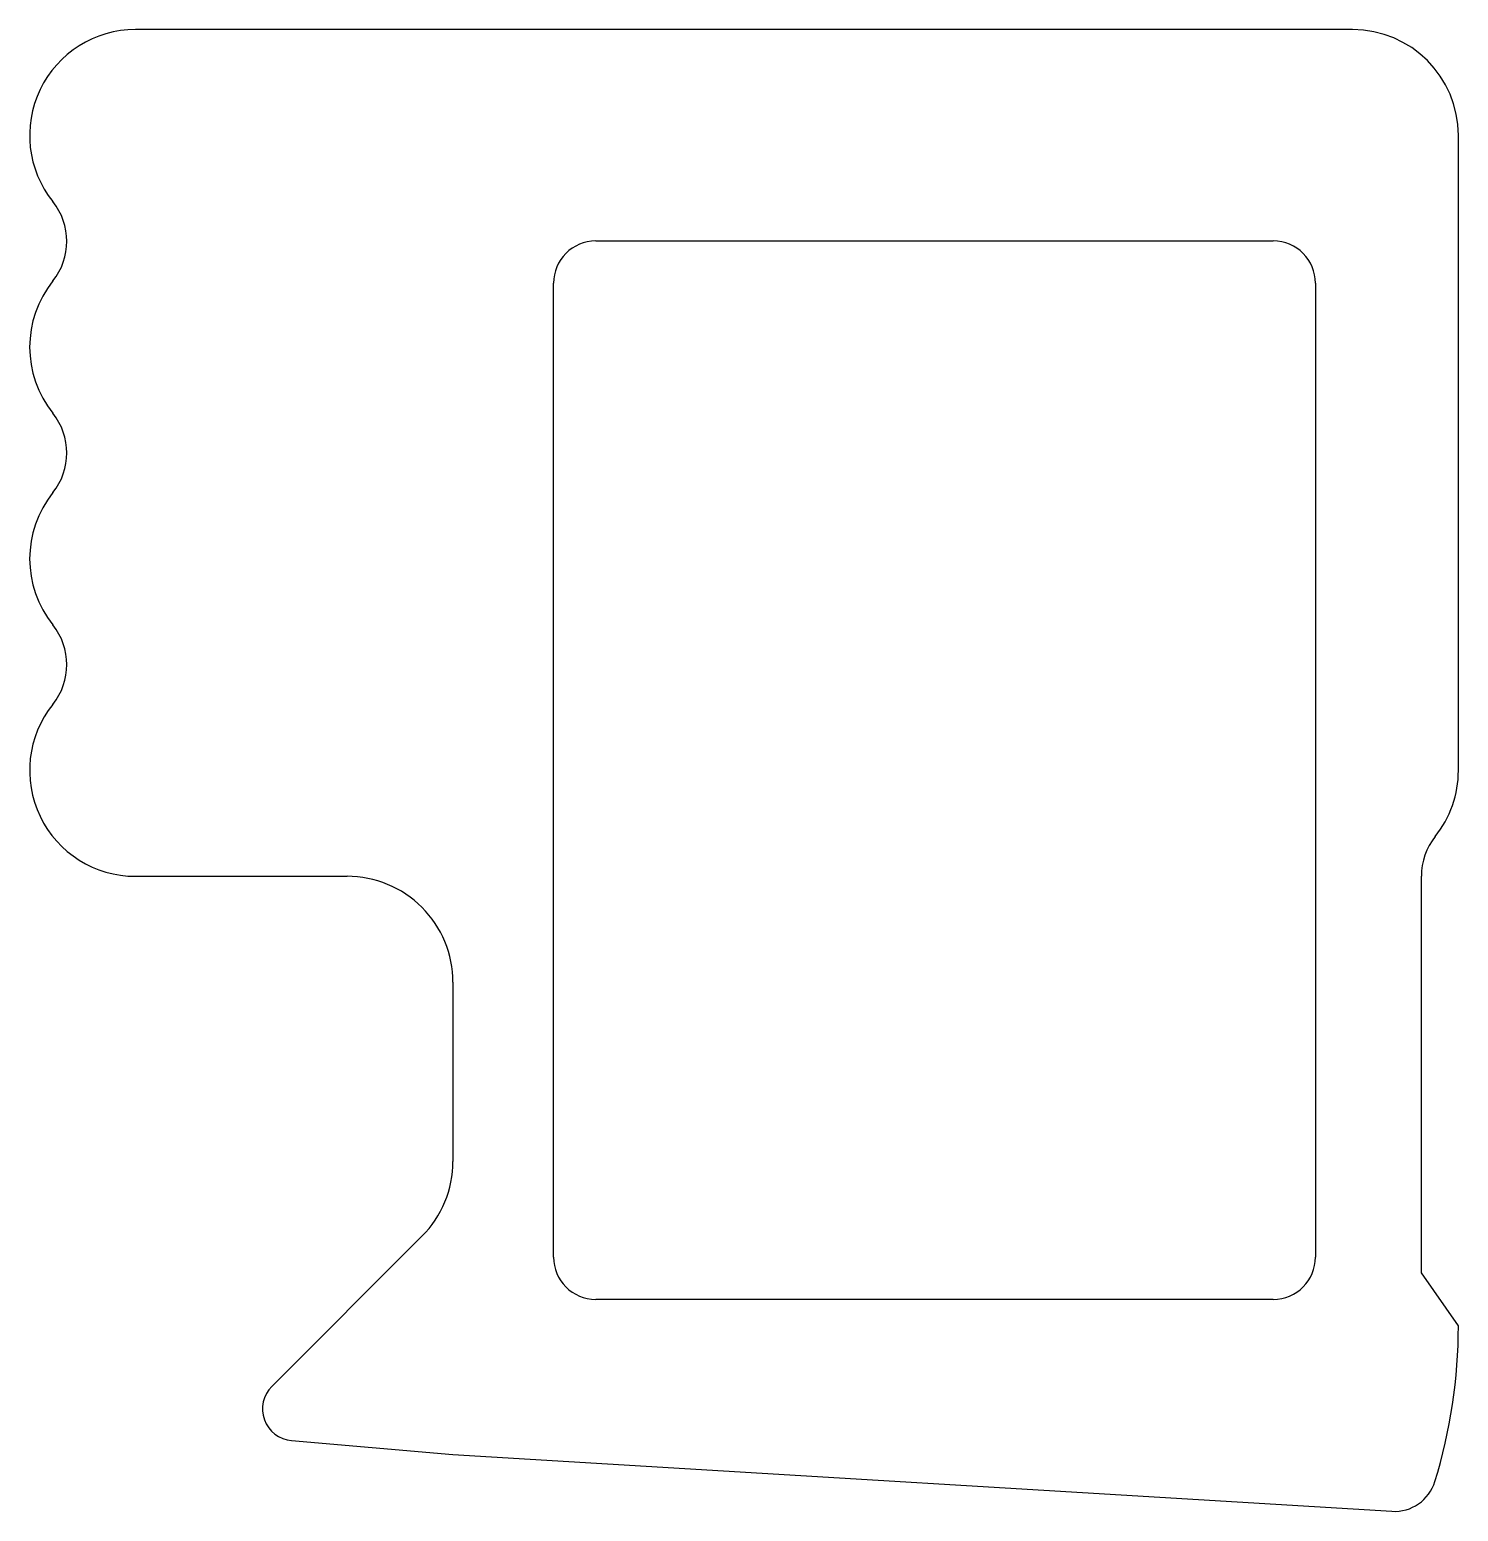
# Model space of a CAD drawing. Extents: x 1102.4 to 1115.9, y 2247.7 to 2261.7.
import ezdxf

# ---------------------------------------------------------------- set-up
doc = ezdxf.new("R2010")
doc.units = 0
doc.layers.get('0').update_dxf_attribs({"linetype": 'CONTINUOUS'})

msp = doc.modelspace()

# ---------------------------------------------------------------- linework, layer by layer
for p, q in [((1114.863, 2261.729), (1103.363, 2261.729)), ((1115.863, 2254.729), (1115.863, 2260.729)), ((1107.713, 2259.732), (1114.113, 2259.732)), ((1107.313, 2250.132), (1107.313, 2259.332)), ((1114.513, 2259.332), (1114.513, 2250.132)), ((1103.363, 2253.729), (1105.362, 2253.729)), ((1115.513, 2249.982), (1115.513, 2253.73)), ((1106.363, 2252.729), (1106.363, 2251.036)), ((1106.07, 2250.329), (1104.651, 2248.91)), ((1115.863, 2249.482), (1115.513, 2249.982)), ((1114.113, 2249.732), (1107.713, 2249.732)), ((1104.837, 2248.399), (1106.363, 2248.267)), ((1106.363, 2248.267), (1115.235, 2247.73))]:
    msp.add_line(p, q)
for centre, radius, start, end in [((1103.363, 2260.729), 1, 90, 218.6822), ((1114.863, 2260.729), 1, 0, 90), ((1102.114, 2259.729), 0.6, 321.3178, 38.6822), ((1107.713, 2259.332), 0.4, 90, 180), ((1114.113, 2259.332), 0.4, 0.024, 90), ((1103.363, 2258.729), 1, 141.3178, 218.6822), ((1102.114, 2257.729), 0.6, 321.3178, 38.6822), ((1103.363, 2256.729), 1, 141.3178, 218.6822), ((1102.114, 2255.729), 0.6, 321.3178, 38.6822), ((1103.363, 2254.729), 1, 141.3178, 270), ((1114.863, 2254.729), 1, 321.3752, 0.0287), ((1116.113, 2253.73), 0.6, 141.3752, 180.0117), ((1105.363, 2252.729), 1, 0, 90.0499), ((1105.363, 2251.036), 1, 315.0032, 360), ((1107.713, 2250.132), 0.4, 180, 270), ((1114.113, 2250.132), 0.4, 270, 0), ((1110.863, 2249.482), 5, 342.8975, 0.0017), ((1104.863, 2248.698), 0.3, 135, 265.1296), ((1115.259, 2248.129), 0.4, 266.5394, 342.8975)]:
    msp.add_arc(centre, radius, start, end)

doc.saveas('drawing.dxf')
